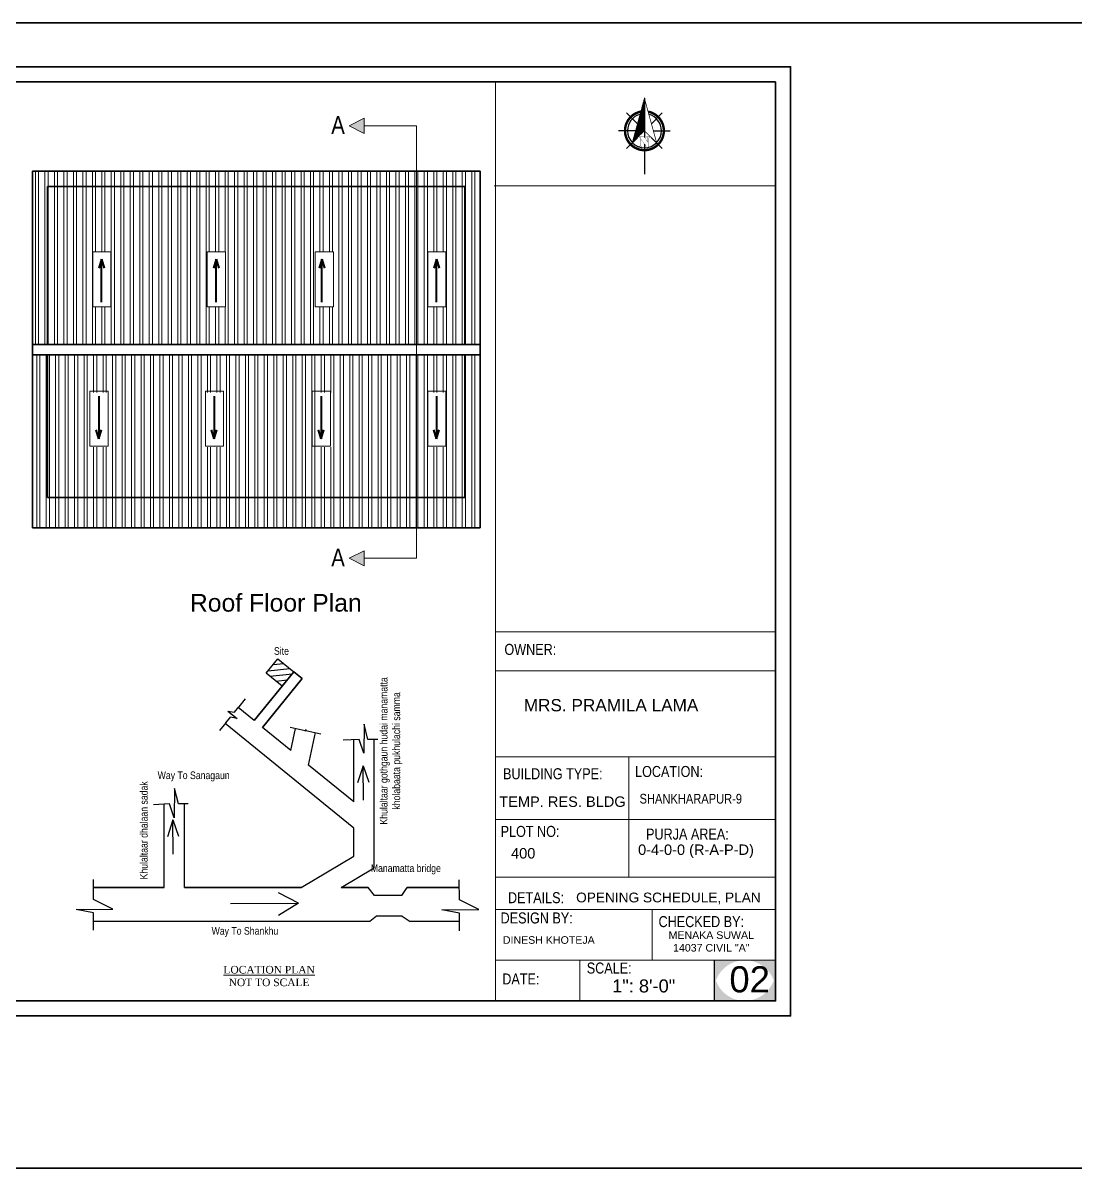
# Model space of a CAD drawing. Header units: inches. Extents: x 94889 to 364662, y -10661 to -3947.
# Drawn here: x 114139 to 114971, y -8053 to -7148 of the extents above; entities that cross this region are included whole.
import ezdxf

# ---------------------------------------------------------------- set-up
doc = ezdxf.new("R2010")
doc.units = ezdxf.units.IN
doc.header["$LTSCALE"] = 2
doc.header["$MEASUREMENT"] = 0
doc.layers.get('0').update_dxf_attribs({"linetype": 'CONTINUOUS'})
for name, color, linetype, lineweight in [('DIM_LINE', 173, 'CONTINUOUS', 20), ('DIMENTION', 140, 'CONTINUOUS', 0), ('door', 20, 'CONTINUOUS', 35), ('Rebars', 1, 'CONTINUOUS', 13), ('Siteplan', 7, 'CONTINUOUS', 30), ('steps', 253, 'CONTINUOUS', 20), ('TEXT', 181, 'CONTINUOUS', 25), ('WALL - A', 1, 'CONTINUOUS', 40)]:
    doc.layers.add(name, color=color, linetype=linetype, lineweight=lineweight)
doc.layers.add('Normal Wall', color=7, linetype='CONTINUOUS', lineweight=35, true_color=0xffaf89)
doc.layers.add('Rear Wall', color=7, linetype='CONTINUOUS', lineweight=20, true_color=0xd4e480)
doc.layers.add('WAll', color=20, linetype='CONTINUOUS')
doc.styles.get("Standard").update_dxf_attribs({"font": 'ARIALN.TTF'})
doc.styles.add('SwissBT', font='swiss.ttf', dxfattribs={"height": 12})
pattern_1 = [(90, (9688.423, 125.924), (-7.5, 0), []), (90, (9690.923, 128.424), (-7.5, 0), [])]

# ---------------------------------------------------------------- blocks, each defined once
blk = doc.blocks.new('*X29')
at = {"color": 0}
for p, q in [((146.95, -410.95), (147.62, -410.29)), ((147.15, -410.22), (147.62, -409.76)), ((147.35, -409.49), (147.62, -409.23)), ((147.55, -408.76), (147.62, -408.7)), ((145.16, -417.52), (147.62, -415.06)), ((145.36, -416.79), (147.62, -414.53)), ((145.56, -416.06), (147.62, -414)), ((145.76, -415.33), (147.62, -413.47)), ((145.96, -414.6), (147.62, -412.94)), ((146.16, -413.87), (147.62, -412.41)), ((146.36, -413.14), (147.62, -411.88)), ((146.55, -412.41), (147.62, -411.35)), ((146.75, -411.68), (147.62, -410.82)), ((143.36, -424.09), (147.62, -419.83)), ((143.56, -423.36), (147.62, -419.3)), ((143.76, -422.63), (147.62, -418.77)), ((143.96, -421.9), (147.62, -418.24)), ((144.16, -421.17), (147.62, -417.71)), ((144.36, -420.44), (147.62, -417.18)), ((144.56, -419.71), (147.62, -416.65)), ((144.76, -418.98), (147.62, -416.12)), ((144.96, -418.25), (147.62, -415.59)), ((142.76, -426.28), (147.62, -421.42)), ((142.96, -425.55), (147.62, -420.89)), ((143.16, -424.82), (147.62, -420.36))]:
    blk.add_line(p, q, dxfattribs=at)
blk = doc.blocks.new('NORTH_15')
for p, q in [((0, 3.66), (0, 10.62)), ((-2.87, 2.87), (-7.37, 7.37)), ((2.87, 2.87), (7.37, 7.37)), ((-13.37, 0), (2.72, 0)), ((5.49, 0), (17.83, 0)), ((-2.87, -2.87), (-7.37, -7.37)), ((0, -3.66), (0, -10.62)), ((2.87, -2.87), (7.37, -7.37))]:
    blk.add_line(p, q)
for points, const_width in [([(4.96, -5.01), (-13.37, 0), (4.9, 5), (0, 0), (4.96, -5.01)], 0.3), ([(5.93, -1.55), (6, -1.55), (6.07, -1.54), (6.13, -1.53), (6.17, -1.52), (6.22, -1.51), (6.26, -1.49), (6.28, -1.47), (6.3, -1.45), (6.32, -1.42), (6.33, -1.39), (6.35, -1.34), (6.36, -1.29), (6.37, -1.23), (6.38, -1.16), (6.38, -1.08), (6.38, -1), (6.54, -1), (6.54, -2.34), (6.38, -2.34), (6.38, -2.3), (6.38, -2.23), (6.38, -2.16), (6.37, -2.09), (6.36, -2.04), (6.35, -1.99), (6.33, -1.95), (6.32, -1.91), (6.3, -1.88), (6.28, -1.86), (6.26, -1.83), (6.22, -1.81), (6.18, -1.8), (6.13, -1.78), (6.07, -1.77), (6.01, -1.76), (5.95, -1.76), (2.66, -1.76), (2.66, -2.34), (2.5, -2.34), (2.5, -0.16), (4.71, 1.44), (3.14, 1.44), (3.07, 1.44), (3, 1.43), (2.94, 1.42), (2.89, 1.41), (2.85, 1.4), (2.81, 1.38), (2.78, 1.36), (2.76, 1.34), (2.74, 1.31), (2.72, 1.27), (2.7, 1.22), (2.69, 1.17), (2.68, 1.11), (2.67, 1.04), (2.66, 0.97), (2.66, 0.89), (2.66, 0.87), (2.5, 0.87), (2.5, 2.21), (2.66, 2.21), (2.66, 2.17), (2.66, 2.09), (2.67, 2.03), (2.68, 1.97), (2.69, 1.91), (2.7, 1.86), (2.71, 1.82), (2.73, 1.78), (2.75, 1.76), (2.77, 1.74), (2.8, 1.72), (2.85, 1.7), (2.89, 1.68), (2.94, 1.67), (3, 1.66), (3.07, 1.66), (3.14, 1.66), (6.54, 1.66), (6.54, 0.75), (3.33, -1.55), (5.93, -1.55), (5.93, -1.55)], 0.1)]:
    blk.add_lwpolyline(points, dxfattribs=dict(const_width=const_width))
at = {"const_width": 1}
for points in [[(0, -8, 1), (0, 8, 0.359415), (-7.86, 1.52, 1)], [(-7.86, -1.52, 0.359415), (0, -8, 1)]]:
    blk.add_lwpolyline(points, format="xyb", dxfattribs=at)
for start, end in [(90, 164.973), (270, 90), (195.027, 270)]:
    blk.add_arc((0, 0), 7, start, end)
at = {"rotation": 90}
blk.add_blockref('*X29', (-421.89, -147.62), dxfattribs=at)
blk = doc.blocks.new('A$C0BDB7EE9')
at = {"layer": 'Siteplan', "xscale": 2.999999999999779, "yscale": 2.999999999999779, "zscale": 2.999999999999779, "rotation": 247.8612575918487}
blk.add_blockref('NORTH_15', (20.2, 49.5), dxfattribs=at)
blk = doc.blocks.new('A$C327B4BBD')
at = {"layer": 'DIMENTION', "ltscale": 0.3, "xscale": 1.171875000000082, "yscale": 1.171875000000082, "zscale": 1.171875000000082, "rotation": 112.1387424081494}
blk.add_blockref('A$C0BDB7EE9', (16.1, 0), dxfattribs=at)

msp = doc.modelspace()

# ---------------------------------------------------------------- hatches: boundary and pattern name
at = {"linetype": 'ByBlock', "lineweight": 5}
for points in [[(114396.47, -7228.86), (114408.47, -7234.86), (114408.47, -7222.86)], [(114396.47, -7570.86), (114408.47, -7576.86), (114408.47, -7564.86)]]:
    msp.add_hatch(color=7, dxfattribs=at).paths.add_polyline_path(points)
msp.add_hatch(color=0).paths.add_polyline_path([(114733.68, -7888.71), (114709.37, -7888.71, -0.414214), (114733.68, -7913.02)])
at = {"layer": 'DIM_LINE'}
h = msp.add_hatch(dxfattribs=at)
h.set_pattern_fill('ANSI32', color=256, scale=20, angle=45)
h.set_pattern_definition(pattern_1)
h.paths.add_polyline_path([(114449.64, -7264.86), (114146.08, -7264.86), (114146.08, -7401.86), (114449.64, -7401.86)])
h.paths.add_polyline_path([(114284.32, -7328.64), (114298.77, -7328.64), (114298.77, -7371.97), (114284.32, -7371.97)], flags=16)
h.paths.add_polyline_path([(114208.13, -7328.64), (114208.13, -7371.97), (114193.68, -7371.97), (114193.68, -7328.64)], flags=16)
h.paths.add_polyline_path([(114369.55, -7328.64), (114384, -7328.64), (114384, -7371.97), (114369.55, -7371.97)], flags=16)
h = msp.add_hatch(dxfattribs=at)
h.set_pattern_fill('ANSI32', color=256, scale=20, angle=45)
h.set_pattern_definition(pattern_1)
h.paths.add_polyline_path([(114488.08, -7276.86), (114488.08, -7401.86), (114500.08, -7401.86), (114500.08, -7264.86), (114449.64, -7264.86), (114449.64, -7276.86)])
h = msp.add_hatch(dxfattribs=at)
h.set_pattern_fill('ANSI32', color=256, scale=20, angle=45)
h.set_pattern_definition(pattern_1)
h.paths.add_polyline_path([(114488.08, -7276.86), (114449.64, -7276.86), (114449.64, -7401.86), (114488.08, -7401.86)])
h.paths.add_polyline_path([(114458.6, -7328.64), (114473.06, -7328.64), (114473.06, -7371.97), (114458.6, -7371.97)], flags=16)
h = msp.add_hatch(dxfattribs=at)
h.set_pattern_fill('ANSI32', color=256, scale=20, angle=45)
h.set_pattern_definition([(90, (114344.4085, -7314.187), (-7.5, 0), []), (90, (114346.9085, -7311.687), (-7.5, 0), [])])
h.paths.add_polyline_path([(114449.64, -7546.86), (114146.08, -7546.86), (114146.08, -7409.86), (114449.64, -7409.86)])
h.paths.add_polyline_path([(114298.77, -7483.08), (114298.77, -7439.75), (114284.32, -7439.75), (114284.32, -7483.08)], flags=16)
h.paths.add_polyline_path([(114369.55, -7483.08), (114384, -7483.08), (114384, -7439.75), (114369.55, -7439.75)], flags=16)
h.paths.add_polyline_path([(114208.13, -7483.08), (114208.13, -7439.75), (114193.68, -7439.75), (114193.68, -7483.08)], flags=16)
h = msp.add_hatch(dxfattribs=at)
h.set_pattern_fill('ANSI32', color=256, scale=20, angle=45)
h.set_pattern_definition(pattern_1)
h.paths.add_polyline_path([(114488.08, -7522.86), (114449.64, -7522.86), (114449.64, -7409.86), (114488.08, -7409.86)])
h.paths.add_polyline_path([(114473.06, -7483.08), (114473.06, -7439.75), (114458.6, -7439.75), (114458.6, -7483.08)], flags=16)
h = msp.add_hatch(dxfattribs=at)
h.set_pattern_fill('ANSI32', color=256, scale=20, angle=45)
h.set_pattern_definition(pattern_1)
h.paths.add_polyline_path([(114500.08, -7546.86), (114449.64, -7546.86), (114449.64, -7522.86), (114488.08, -7522.86), (114488.08, -7409.86), (114500.08, -7409.86)])
at = {"layer": 'TEXT'}
for points in [[(114709.37, -7888.71), (114685.06, -7888.71), (114685.06, -7913.02, -0.414214)], [(114709.37, -7888.71), (114685.06, -7888.71), (114685.06, -7913.02, -0.414214)], [(114685.06, -7896.53), (114685.06, -7920.84), (114709.37, -7920.84, -0.414214)], [(114685.06, -7896.53), (114685.06, -7920.84), (114709.37, -7920.84, -0.414214)], [(114733.68, -7888.71), (114709.37, -7888.71, -0.414214), (114733.68, -7913.02)], [(114733.68, -7896.53, -0.414214), (114709.37, -7920.84), (114733.68, -7920.84)], [(114733.68, -7896.53, -0.414214), (114709.37, -7920.84), (114733.68, -7920.84)]]:
    msp.add_hatch(color=0, dxfattribs=at).paths.add_polyline_path(points)
at = {"layer": 'WAll'}
h = msp.add_hatch(dxfattribs=at)
h.set_pattern_fill('ANSI31', color=256, scale=35.220915, angle=-39.2058)
h.set_pattern_definition([(5.7941973, (17609.6986, 7041.1087), (-0.4444683, 4.38012112), [])])
h.paths.add_polyline_path([(114343.6, -7672.06), (114352.87, -7660.7), (114340.16, -7650.34), (114330.89, -7661.69)])

# ---------------------------------------------------------------- linework, layer by layer
at = {"color": 7, "linetype": 'ByBlock', "lineweight": 5}
for p, q in [((114396.47, -7228.86), (114408.47, -7222.86)), ((114408.47, -7234.86), (114408.47, -7222.86)), ((114408.47, -7234.86), (114396.47, -7228.86)), ((114449.64, -7228.86), (114408.47, -7228.86)), ((114449.64, -7570.86), (114449.64, -7228.86)), ((114396.47, -7570.86), (114408.47, -7564.86)), ((114408.47, -7576.86), (114408.47, -7564.86)), ((114408.47, -7576.86), (114396.47, -7570.86)), ((114449.64, -7570.86), (114408.47, -7570.86))]:
    msp.add_line(p, q, dxfattribs=at)
at = {"color": 0}
msp.add_line((114685.06, -7888.71), (114685.06, -7920.84), dxfattribs=at)
msp.add_line((114685.06, -7888.71), (114685.06, -7920.84), dxfattribs=at)
at = {"layer": 'DIM_LINE'}
for points in [[(114193.68, -7328.64), (114208.13, -7328.64), (114208.13, -7371.97), (114193.68, -7371.97)], [(114193.68, -7328.64), (114208.13, -7328.64), (114208.13, -7371.97), (114193.68, -7371.97)], [(114284.32, -7328.64), (114298.77, -7328.64), (114298.77, -7371.97), (114284.32, -7371.97)], [(114369.55, -7328.64), (114384, -7328.64), (114384, -7371.97), (114369.55, -7371.97)], [(114458.6, -7328.64), (114473.06, -7328.64), (114473.06, -7371.97), (114458.6, -7371.97)], [(114191.47, -7482.12), (114205.92, -7482.12), (114205.92, -7438.8), (114191.47, -7438.8)], [(114191.47, -7438.8), (114205.92, -7438.8), (114205.92, -7482.12), (114191.47, -7482.12)], [(114282.8, -7482.12), (114297.25, -7482.12), (114297.25, -7438.8), (114282.8, -7438.8)], [(114282.8, -7438.8), (114297.25, -7438.8), (114297.25, -7482.12), (114282.8, -7482.12)], [(114367.34, -7482.12), (114381.79, -7482.12), (114381.79, -7438.8), (114367.34, -7438.8)], [(114367.34, -7438.8), (114381.79, -7438.8), (114381.79, -7482.12), (114367.34, -7482.12)], [(114458.6, -7482.12), (114473.06, -7482.12), (114473.06, -7438.8), (114458.6, -7438.8)], [(114458.6, -7438.8), (114473.06, -7438.8), (114473.06, -7482.12), (114458.6, -7482.12)]]:
    msp.add_lwpolyline(points, close=True, dxfattribs=at)
at = {"layer": 'door', "ltscale": 0.5}
for p, q in [((114500.08, -7264.86), (114146.08, -7264.86)), ((114146.08, -7264.86), (114146.08, -7546.86)), ((114500.08, -7546.86), (114500.08, -7264.86)), ((114488.08, -7276.86), (114158.08, -7276.86)), ((114158.08, -7276.86), (114158.08, -7401.86)), ((114488.08, -7401.86), (114488.08, -7276.86)), ((114146.08, -7401.86), (114500.08, -7401.86)), ((114146.08, -7409.86), (114500.08, -7409.86)), ((114158.08, -7409.86), (114158.08, -7522.86)), ((114488.08, -7522.86), (114488.08, -7409.86)), ((114158.08, -7522.86), (114488.08, -7522.86)), ((114146.08, -7546.86), (114500.08, -7546.86)), ((114321.42, -7699.25), (114352.87, -7660.7)), ((114352.87, -7660.7), (114359.42, -7666.05)), ((114327.96, -7704.61), (114359.42, -7666.05))]:
    msp.add_line(p, q, dxfattribs=at)
msp.add_lwpolyline([(112119.96, -7147.5), (116295.25, -7147.5), (116295.25, -8053.1), (112119.96, -8053.1)], close=True, dxfattribs=at)
at = {"layer": 'Normal Wall'}
for points in [[(113687.59, -7182.22), (114745.59, -7182.22), (114745.59, -7932.75), (113687.59, -7932.75)], [(113687.59, -7182.22), (114745.59, -7182.22), (114745.59, -7932.75), (113687.59, -7932.75)], [(114733.68, -7194.12), (113711.4, -7194.12), (113711.4, -7920.84), (114733.68, -7920.84)], [(114733.68, -7194.12), (113711.4, -7194.12), (113711.4, -7920.84), (114733.68, -7920.84)]]:
    msp.add_lwpolyline(points, close=True, dxfattribs=at)
at = {"layer": 'Rear Wall'}
for p, q in [((114512.26, -7638.4), (114512.26, -7194.12)), ((114511.09, -7276.42), (114733.68, -7276.42)), ((114512.26, -7629.13), (114733.68, -7629.13)), ((114512.26, -7629.13), (114733.68, -7629.13)), ((114512.26, -7629.13), (114733.68, -7629.13)), ((114512.26, -7629.13), (114733.68, -7629.13)), ((114512.26, -7659.94), (114733.68, -7659.94)), ((114512.26, -7659.94), (114733.68, -7659.94)), ((114512.26, -7728), (114733.68, -7728)), ((114512.26, -7728), (114733.68, -7728)), ((114617.53, -7728), (114617.53, -7813.9)), ((114617.53, -7728), (114617.53, -7823.16)), ((114512.26, -7777.49), (114733.68, -7777.49)), ((114512.26, -7777.49), (114733.68, -7777.49)), ((114512.26, -7823.16), (114733.68, -7823.16)), ((114512.26, -7848.59), (114733.68, -7848.59)), ((114512.26, -7848.59), (114733.68, -7848.59)), ((114636.11, -7888.71), (114636.11, -7848.59)), ((114636.11, -7888.71), (114636.11, -7848.59)), ((114512.26, -7888.71), (114733.68, -7888.71)), ((114512.26, -7888.71), (114733.68, -7888.71)), ((114579, -7888.71), (114579, -7920.84)), ((114579, -7888.71), (114579, -7920.84))]:
    msp.add_line(p, q, dxfattribs=at)
msp.add_lwpolyline([(114512.26, -7629.13), (114733.68, -7629.13), (114733.68, -7920.84), (114512.26, -7920.84)], close=True, dxfattribs=at)
msp.add_lwpolyline([(114512.26, -7629.13), (114733.68, -7629.13), (114733.68, -7920.84), (114512.26, -7920.84)], close=True, dxfattribs=at)
at = {"layer": 'WAll'}
for p, q in [((114305.77, -7692.64), (114309.29, -7688.38)), ((114314.4, -7682.12), (114309.29, -7688.38)), ((114299.08, -7700.91), (114302.74, -7696.46)), ((114300.54, -7691.69), (114307.83, -7697.6)), ((114300.54, -7691.69), (114305.77, -7692.64)), ((114307.83, -7697.6), (114302.74, -7696.46)), ((114321.42, -7699.25), (114308.83, -7688.94)), ((114299.08, -7700.91), (114293.97, -7707.17)), ((114400.07, -7784.37), (114298.55, -7701.55)), ((114350.38, -7722.98), (114327.96, -7704.61)), ((114350.38, -7722.98), (114354.12, -7705.35)), ((114408.37, -7702), (114408.15, -7725.01)), ((114411.4, -7714.12), (114408.37, -7702)), ((114364.47, -7734.47), (114369.93, -7708.7)), ((114404.45, -7714.12), (114391.88, -7714.8)), ((114400.07, -7763.51), (114400.07, -7714.36)), ((114408.15, -7725.01), (114404.45, -7714.12)), ((114419.15, -7714.12), (114411.4, -7714.12)), ((114416.23, -7815.7), (114416.23, -7714.36)), ((114400.07, -7763.51), (114364.47, -7734.47)), ((114407.49, -7735.1), (114403.22, -7748.45)), ((114407.77, -7762.22), (114407.49, -7735.1)), ((114407.49, -7735.1), (114411.98, -7748)), ((114258.4, -7753.02), (114258.17, -7776.03)), ((114261.43, -7765.14), (114258.4, -7753.02)), ((114254.47, -7765.14), (114241.9, -7765.81)), ((114250.09, -7831.24), (114250.09, -7765.14)), ((114258.17, -7776.03), (114254.47, -7765.14)), ((114269.17, -7765.14), (114261.43, -7765.14)), ((114266.26, -7831.24), (114266.26, -7765.14)), ((114257.05, -7777.69), (114252.79, -7791.04)), ((114257.34, -7804.81), (114257.05, -7777.69)), ((114257.05, -7777.69), (114261.54, -7790.59)), ((114400.07, -7806.51), (114400.07, -7784.37)), ((114358.53, -7831.24), (114400.07, -7806.51)), ((114390.13, -7831.24), (114416.23, -7815.7)), ((114194.45, -7840.72), (114194.34, -7824.78)), ((114194.34, -7831.24), (114250.09, -7831.24)), ((114250.09, -7831.24), (114194.34, -7831.24)), ((114266.26, -7831.24), (114358.53, -7831.24)), ((114358.53, -7831.24), (114266.26, -7831.24)), ((114390.13, -7831.24), (114411.62, -7831.24)), ((114411.62, -7831.24), (114390.13, -7831.24)), ((114416.64, -7837.55), (114411.62, -7831.24)), ((114438.24, -7837.55), (114442.45, -7831.24)), ((114442.45, -7831.24), (114483.64, -7831.24)), ((114483.64, -7831.24), (114442.45, -7831.24)), ((114483.71, -7841), (114483.6, -7825.06)), ((114209.72, -7848.35), (114194.45, -7840.72)), ((114356.44, -7843.47), (114340.61, -7835.39)), ((114438.24, -7837.55), (114416.64, -7837.55)), ((114498.97, -7848.63), (114483.71, -7841)), ((114180.65, -7848.69), (114209.72, -7848.35)), ((114194.45, -7851.27), (114180.65, -7848.69)), ((114194.45, -7865.07), (114194.45, -7851.27)), ((114302.79, -7843.92), (114356.44, -7843.47)), ((114356.44, -7843.47), (114340.61, -7853.46)), ((114469.91, -7848.97), (114498.97, -7848.63)), ((114483.71, -7851.55), (114469.91, -7848.97)), ((114412.86, -7858.17), (114194.45, -7858.17)), ((114418.08, -7853.84), (114412.86, -7858.17)), ((114438.42, -7853.84), (114418.08, -7853.84)), ((114438.42, -7853.84), (114444.69, -7858.17)), ((114483.71, -7858.17), (114444.69, -7858.17)), ((114483.71, -7865.35), (114483.71, -7851.55))]:
    msp.add_line(p, q, dxfattribs=at)
msp.add_lwpolyline([(114340.16, -7650.34), (114352.87, -7660.7), (114343.6, -7672.06), (114330.89, -7661.69)], close=True, dxfattribs=at)
msp.add_lwpolyline([(114349.98, -7704.47), (114361.69, -7706.95), (114361.88, -7707.62), (114362.16, -7706.35), (114362.37, -7707.1), (114374.06, -7709.57)], dxfattribs=at)
at = {"layer": 'WALL - A'}
for p, q in [((114200.71, -7334.23), (114198.58, -7341.53)), ((114200.71, -7368.21), (114200.71, -7334.23)), ((114200.71, -7334.23), (114202.84, -7341.53)), ((114291.35, -7334.23), (114289.23, -7341.53)), ((114291.35, -7368.21), (114291.35, -7334.23)), ((114291.35, -7334.23), (114293.48, -7341.53)), ((114374.84, -7334.23), (114372.71, -7341.53)), ((114374.84, -7368.21), (114374.84, -7334.23)), ((114374.84, -7334.23), (114376.96, -7341.53)), ((114465.64, -7334.23), (114463.51, -7341.53)), ((114465.64, -7368.21), (114465.64, -7334.23)), ((114465.64, -7334.23), (114467.76, -7341.53)), ((114198.5, -7442.56), (114198.5, -7476.53)), ((114289.83, -7442.56), (114289.83, -7476.53)), ((114374.37, -7442.56), (114374.37, -7476.53)), ((114465.64, -7442.56), (114465.64, -7476.53)), ((114198.5, -7476.53), (114196.37, -7469.24)), ((114198.5, -7476.53), (114200.63, -7469.24)), ((114289.83, -7476.53), (114287.7, -7469.24)), ((114289.83, -7476.53), (114291.95, -7469.24)), ((114374.37, -7476.53), (114372.25, -7469.24)), ((114374.37, -7476.53), (114376.5, -7469.24)), ((114465.64, -7476.53), (114463.51, -7469.24)), ((114465.64, -7476.53), (114467.76, -7469.24))]:
    msp.add_line(p, q, dxfattribs=at)

# ---------------------------------------------------------------- block references
at = {"layer": 'Rebars', "xscale": 0.5459999999999999, "yscale": 0.5459999999999999, "zscale": 0.5459999999999999, "rotation": 270}
msp.add_blockref('A$C327B4BBD', (114629.96, -7258.2), dxfattribs=at)

# ---------------------------------------------------------------- texts
at = {"color": 0}
for s, p in [('OWNER:', (114519.27, -7647.28)), ('LOCATION:', (114622.6, -7743.82))]:
    msp.add_text(s, height=8.704, dxfattribs=at).set_placement(p)
at = {"color": 7, "linetype": 'ByBlock', "lineweight": 5}
for s, insert, char_height, width, attachment_point in [('A', (114382.36, -7221.24), 14, 26.5803, 1), ('A', (114382.36, -7563.24), 14, 26.5803, 1), ('{\\fArial CE|b0|i0|c0|p34;Roof\\fArial CE|b0|i0|c238|p34; Floor Plan}', (114338.5, -7606.15), 14, 235.547, 5), ('{\\fTimes New Roman|b0|i0|c0|p18;\\LLOCATION PLAN\\P\\lNOT TO SCALE}', (114333.2, -7901.25), 6, 195.2975, 5)]:
    msp.add_mtext(s, dxfattribs=dict(at, insert=insert, char_height=char_height, width=width, attachment_point=attachment_point))
at = {"layer": 'steps', "color": 7, "ltscale": 0.3, "char_height": 6, "attachment_point": 2}
for s, insert, width in [('{\\fArial Narrow|b0|i0|c0|p34;Site}', (114342.96, -7641.2), 38.9318), ('Way To Sanagaun', (114273.53, -7739.47), 64.0357), ('Manamatta bridge', (114441.32, -7812.96), 63.1988), ('Way To Shankhu', (114314.09, -7862.51), 66.5465)]:
    msp.add_mtext(s, dxfattribs=dict(at, insert=insert, width=width))
at = {"layer": 'steps', "color": 7, "ltscale": 0.3, "char_height": 6, "attachment_point": 2, "rotation": 90}
for s, insert, width in [('Khulaltaar gothgaun hudai manamatta \\Pkholabaata pukhulachi samma', (114420.82, -7723.17), 120.8858), ('Khulaltaar dhalaan sadak', (114231.17, -7786.02), 81.9596)]:
    msp.add_mtext(s, dxfattribs=dict(at, insert=insert, width=width))
at = {"layer": 'TEXT', "color": 0}
for s, height, p in [('OWNER:', 8.704, (114519.27, -7647.28)), ('LOCATION:', 8.704, (114622.6, -7743.82)), ('CHECKED BY:', 8.7044, (114641.17, -7862.52)), ('CHECKED BY:', 8.7044, (114641.17, -7862.52)), ('SCALE:', 8.704, (114584.4, -7899.25)), ('SCALE:', 8.704, (114584.4, -7899.25))]:
    msp.add_text(s, height=height, dxfattribs=at).set_placement(p)
at = {"layer": 'TEXT', "color": 0, "linetype": 'ByBlock', "style": 'SwissBT'}
for s, insert, char_height, width, attachment_point in [('MRS. PRAMILA LAMA', (114603.61, -7682.18), 9.72, 152.6813, 2), ('OPENING SCHEDULE, PLAN', (114575.99, -7835.24), 7.7396, 268.5322, 1), ('DINESH KHOTEJA', (114518.05, -7869.73), 6, 201.5276, 1), ('MENAKA SUWAL\\P14037 CIVIL "A"', (114682.85, -7865.86), 6, 88.5492, 2)]:
    msp.add_mtext(s, dxfattribs=dict(at, insert=insert, char_height=char_height, width=width, attachment_point=attachment_point))
at = {"layer": 'TEXT', "color": 0, "attachment_point": 1}
for s, insert, char_height, width in [('BUILDING TYPE:', (114518.19, -7736.91), 8.7044, 148.5551), ('BUILDING TYPE:', (114518.19, -7736.91), 8.7044, 148.5551), ('PLOT NO: ', (114516.28, -7782.51), 8.704, 138.0271), ('PLOT NO: ', (114516.28, -7782.51), 8.704, 138.0271), ('PURJA AREA:', (114631.29, -7784.62), 8.7044, 197.5821), ('PURJA AREA:', (114631.29, -7784.62), 8.7044, 197.5821), ('DETAILS: ', (114522.09, -7834.9), 8.704, 138.0271), ('DESIGN BY:', (114516.24, -7850.95), 8.704, 138.0271), ('DESIGN BY:', (114516.24, -7850.95), 8.704, 138.0271), ('DATE:', (114517.6, -7899.19), 8.704, 34.8177)]:
    msp.add_mtext(s, dxfattribs=dict(at, insert=insert, char_height=char_height, width=width))
at = {"layer": 'TEXT', "color": 0, "style": 'SwissBT'}
for s, insert, char_height, width, attachment_point in [('TEMP. RES. BLDG', (114515.19, -7759.2), 8.2555, 163.2142, 1), ('0-4-0-0 (R-A-P-D)', (114670.76, -7797.19), 8.2555, 163.2142, 2), ('400', (114524.5, -7800.02), 8.256, 163.2142, 1), ('02', (114697.17, -7893.48), 20.639, 20.1585, 1)]:
    msp.add_mtext(s, dxfattribs=dict(at, insert=insert, char_height=char_height, width=width, attachment_point=attachment_point))
at = {"layer": 'TEXT', "color": 0, "linetype": 'ByBlock', "insert": (114626.14, -7757.17), "char_height": 7.6711, "attachment_point": 1}
msp.add_mtext_dynamic_manual_height_columns('SHANKHARAPUR-9', width=381.0351, gutter_width=1.53, heights=[0], dxfattribs=at)
at = {"layer": 'TEXT', "color": 0, "ltscale": 0.5, "insert": (114604.48, -7903.89), "char_height": 10.319, "width": 127.5344, "attachment_point": 1, "style": 'SwissBT'}
msp.add_mtext('1": 8\'-0"', dxfattribs=at)
msp.add_mtext('1": 8\'-0"', dxfattribs=at)

doc.saveas('drawing.dxf')
